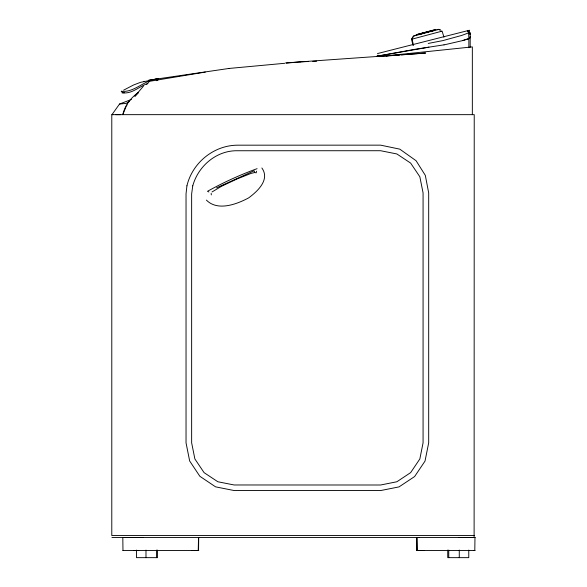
<?xml version="1.0" encoding="UTF-8"?>
<svg xmlns="http://www.w3.org/2000/svg" width="587" height="587" viewBox="0 0 587 587"><rect width="100%" height="100%" fill="white"/><g stroke="black" fill="none" stroke-linecap="round" stroke-linejoin="round"><path stroke-width="0.88" d="M470.194 34.317L470.194 32.894L470.194 47.187M198.707 537.465L198.553 550.555L198.45 537.465M474.971 537.465L474.802 550.547L473.357 550.547M198.553 537.465L198.223 550.547M256.468 171.169L256.248 172.82L254.626 172.527L250.832 173.481L237.111 178.94L221.585 186.24L212.017 191.971M469.96 37.861L470.194 36.577M125.889 107.047L122.808 114.656C124.914 105.227 130.835 97.853 138.554 92.284M412.954 45.272L411.538 39.138L413.453 35.968L416.154 35.249M377.346 56.176L377.955 55.119M126.234 106.203L127.159 104.831M131.437 99.452L119.543 104.024L111.948 114.656L112.895 114.656M412.822 37.436L413.982 35.968L438.863 29.35L440.595 30.047M143.426 86.157L134.863 96.29L138.15 93.076M146.699 84.425L149.45 81.329L205.274 72.091M129.478 101.412L126.242 103.378L119.543 104.024M443.999 44.898L462.659 40.591L468.866 38.632L469.96 37.803M123.578 90.193L133.447 85.042L140.425 82.371L157.221 78.922C144.02 80.001 134.716 92.768 121.223 91.286L121.861 91.301M216.552 187.833L254.134 170.773M147.829 83.464C139.024 86.421 131.936 94.448 121.898 92.724L124.459 92.724M469.395 30.817L469.659 34.163L467.7 30.95L468.609 32.879L461.756 35.411L442.899 40.598L428.231 43.445M462.659 40.591L468.866 38.573L468.609 32.879M416.132 34.692L435.048 29.658M417.783 34.391L435.569 29.658M418.722 34.288L432.927 30.509M417.504 34.75L433.455 30.509M419.896 34.259L424.555 33.019M430.286 31.493L433.749 30.575M436.882 29.739L438.342 29.35L440.074 30.047M411.538 39.138L412.067 38.999M441.057 31.28L441.585 31.14M469.431 30.231L377.478 53.564M257.084 168.674C240.098 174.845 223.287 182.513 207.49 191.303L208.899 191.964M376.825 56.22L414.385 49.396L443.999 44.839M376.825 56.279L428.899 47.173M156.986 80.573L156.487 80.661L156.12 79.12M149.392 80.148L148.856 80.243L153.589 79.414M150.932 79.876L229.091 68.444M148.812 80.382L149.34 80.294M157.25 78.775L158.336 78.687M143.962 81.388L144.453 81.344M228.959 68.459L284.768 63.286M286.361 63.132L300.28 61.848M383.458 56.271L378.967 56.616L472.344 46.894L472.344 114.656M386.151 56.066L391.536 55.655M394.229 55.449L399.615 55.039M401.413 54.899L425.656 53.05L285.598 62.919M300.023 61.862L308.469 61.525M312.739 61.356L316.664 61.202M416.895 537.465L416.792 550.555L416.631 537.465M460.047 537.45L458.836 537.465L473.592 537.465M123.336 537.465L142.861 537.465M123.564 550.547L122.918 550.547M418.524 550.562L421.627 550.547M474.113 537.465L474.23 114.656L111.787 114.656L111.787 535.549L474.23 535.549M136.448 550.547L138.73 550.547M193.483 550.547L191.538 550.547M423.807 550.547L421.862 550.547M115.742 114.656L120.474 114.656M111.948 537.509L475.213 537.465M418.949 537.465L416.792 537.465L417.115 550.547M198.788 550.547L122.977 550.547L122.808 537.465M416.557 550.547L475.052 550.547M193.717 550.547L196.821 550.562M135.7 550.547L137.277 550.547M133.572 550.547L134.614 550.547M206.397 200.094C217.535 211.459 236.605 204.342 248.631 197.9C257.51 191.355 270.247 179.681 261.883 167.985M443.948 37.164L442.106 31.14L412.067 39.138L413.483 45.272M254.303 171.345L254.626 172.527M157.118 78.937L157.397 80.5M211.173 193.394L211.305 194.877M157.624 78.746L157.742 80.331M468.866 38.573L468.866 47.686M468.771 550.07L468.771 557.65L447.742 557.65L447.742 550.07M459.269 550.07L459.269 557.65M448.754 550.07L448.754 557.65M157.514 550.07L157.514 557.65L136.485 557.65L136.485 550.07M156.502 550.07L156.502 557.65M145.987 550.07L145.987 557.65M186.93 185.815L186.035 193.879L186.035 442.825L189.652 460.964L199.859 476.299L215.576 486.85L234.11 490.534L380.611 490.563L399.028 486.894L414.627 476.541L425.025 461.081L428.686 442.825L428.686 192.896L425.318 175.366L416.073 160.713L399.754 149.135L380.611 145.15L237.808 145.18C213.895 145.158 192.404 162.694 186.93 185.815M192.763 185.822L191.641 193.879L191.641 442.825L194.877 458.961L204.078 472.63L217.85 481.758L234.11 484.972L380.611 485.001L396.871 481.758L410.636 472.63L419.844 458.961L423.073 442.825L423.073 192.896L419.844 176.76L410.636 163.091L396.871 153.955L380.611 150.72L237.808 150.749C216.72 150.155 198.223 165.945 192.763 185.822"/></g></svg>
